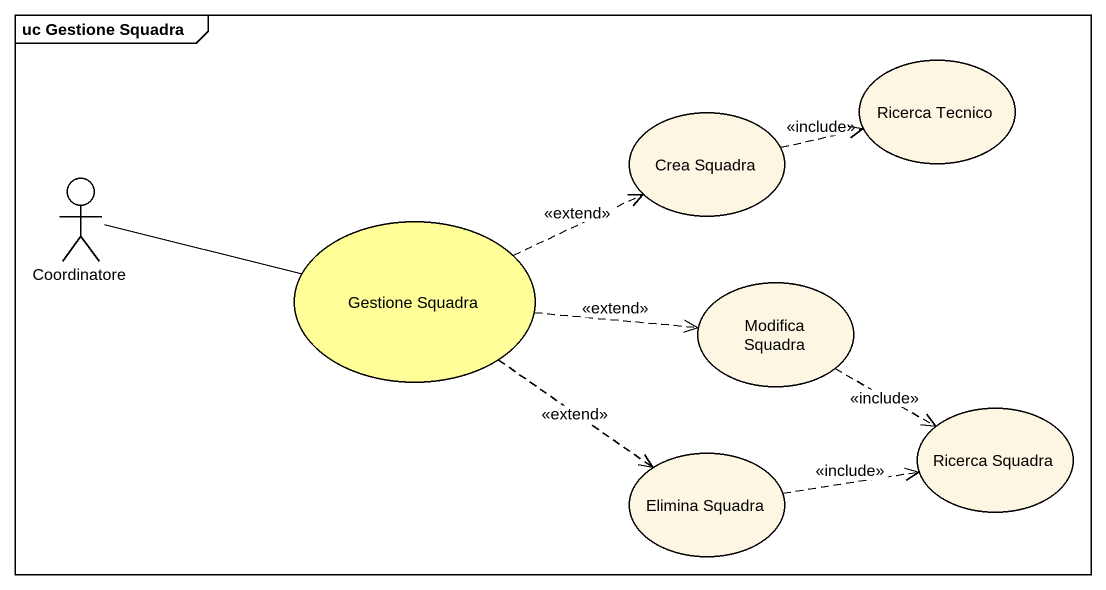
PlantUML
@startuml
mainframe uc Gestione Squadra
usecase "Ricerca Tecnico" as Ricerca_Tecnico
usecase "Crea Squadra" as Crea_Squadra
actor Coordinatore
usecase "Gestione Squadra" as Gestione_Squadra #FFFE99
usecase "Modifica Squadra" as Modifica_Squadra
usecase "Ricerca Squadra" as Ricerca_Squadra
usecase "Elimina Squadra" as Elimina_Squadra
Crea_Squadra .right.> Ricerca_Tecnico : <<include>>
Coordinatore -right- Gestione_Squadra
Gestione_Squadra .right.> Crea_Squadra : <<extend>>
Gestione_Squadra .right.> Modifica_Squadra : <<extend>>
Gestione_Squadra ..> Elimina_Squadra : <<extend>>
Modifica_Squadra .right.> Ricerca_Squadra : <<include>>
Elimina_Squadra .right.> Ricerca_Squadra : <<include>>
@enduml
